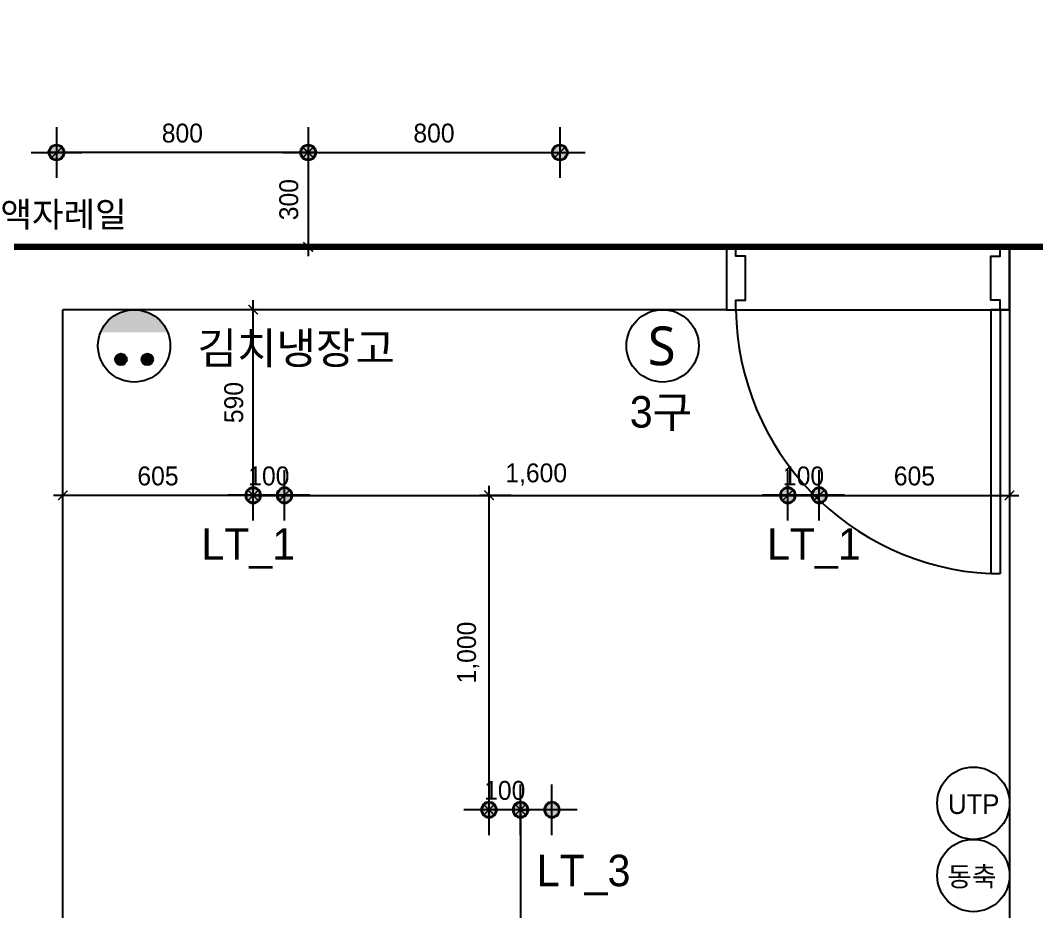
# Model space of a CAD drawing. Header units: millimetres. Extents: x 359270 to 411470, y 57550 to 89768.
# Drawn here: x 398911 to 402142, y 64676 to 67510 of the extents above; entities that cross this region are included whole.
import ezdxf

# ---------------------------------------------------------------- set-up
doc = ezdxf.new("R2010")
doc.units = ezdxf.units.MM
doc.header["$LTSCALE"] = 100
doc.header["$PDMODE"] = 3
doc.linetypes.add('HID', pattern=[2.3, 1.5, -0.8])
doc.layers.get('DEFPOINTS').update_dxf_attribs({"color": 248})
for name, color, linetype in [('06-LIGHT', 4, 'Continuous'), ('07-DIM WAL', 5, 'Continuous'), ('C-WALL1', 2, 'Continuous'), ('RC-LIGHT', 7, 'Continuous'), ('도면층4', 4, 'Continuous'), ('도면층5', 5, 'Continuous'), ('설비', 140, 'Continuous')]:
    doc.layers.add(name, color=color, linetype=linetype)
doc.styles.add('HY 울릉도 L', font='')
doc.styles.add('코레일둥고', font='Korail_Round_Gothic_Medium.ttf')
doc.styles.get('HY 울릉도 L').set_extended_font_data('HY울릉도L')
doc.dimstyles.new('30', dxfattribs={"dimscale": 30, "dimtxt": 2, "dimasz": 1, "dimexe": 1, "dimexo": 1, "dimgap": 1, "dimtad": 1, "dimdec": 0, "dimrnd": 0.05, "dimdsep": 46, "dimlunit": 6, "dimtxsty": 'HY 울릉도 L', "dimblk": 'ARCHTICK', "dimcen": 2.5, "dimdle": 1, "dimclrd": 133, "dimclre": 133, "dimclrt": 30, "dimadec": 0, "dimazin": 0, "dimtfac": 1, "dimtdec": 0, "dimtix": 1, "dimtmove": 2, "dimatfit": 3, "dimldrblk": 'ARCHTICK', "dimfxl": 1, "dimlwd": -1, "dimlwe": -1, "dimarcsym": 0})

# ---------------------------------------------------------------- blocks, each defined once
blk = doc.blocks.new('door')
at = {"layer": '도면층4'}
for p, q in [((30, 1040), (60, 1040)), ((30, 200), (30, 1040)), ((60, 200), (60, 1040)), ((900, 200), (0, 200)), ((30, 200), (60, 200)), ((0, 0), (900, 0))]:
    blk.add_line(p, q, dxfattribs=at)
for points in [[(0, 200), (30, 200), (30, 170), (60, 170), (60, 30), (30, 30), (30, 0), (0, 0), (0, 200)], [(900, 200), (870, 200), (870, 170), (840, 170), (840, 30), (870, 30), (870, 0), (900, 0), (900, 200)]]:
    blk.add_lwpolyline(points, dxfattribs=at)
at = {"layer": '도면층5'}
blk.add_arc((17.6, 188), 852.5, 0.804, 86.9832, dxfattribs=at)
blk = doc.blocks.new('FLLROP')
at = {"layer": 'C-WALL1'}
for p, q in [((373046, 66790), (375356, 66790)), ((376256, 66590), (376256, 66790)), ((376256, 66790), (376456, 66790)), ((373246, 62330), (373246, 66590)), ((375356, 66590), (373246, 66590)), ((376256, 66590), (376256, 62330))]:
    blk.add_line(p, q, dxfattribs=at)
at = {"layer": 'C-WALL1', "rotation": 180}
blk.add_blockref('door', (376256, 66790), dxfattribs=at)
blk = doc.blocks.new('CJSWJDERH')
blk.add_blockref('FLLROP', (25800, 0))
blk = doc.blocks.new('1')
at = {"linetype": 'Continuous'}
h = blk.add_hatch(color=4, dxfattribs=at)
h.dxf.hatch_style = 1
edge = h.paths.add_edge_path()
edge.add_arc((11539653.5, -14273503.8), 37.5, 0, 360)
at = {"color": 1, "linetype": 'Continuous'}
for p, q in [((11539653.5, -14273637.1), (11539653.5, -14273370.5)), ((11539520.2, -14273503.8), (11539786.8, -14273503.8))]:
    blk.add_line(p, q, dxfattribs=at)
at = {"color": 4, "linetype": 'Continuous'}
for radius in [41.5, 37.5]:
    blk.add_circle((11539653.5, -14273503.8), radius, dxfattribs=at)
blk = doc.blocks.new('_ArchTick')
at = {"color": 0, "linetype": 'ByBlock', "const_width": 0.15}
blk.add_lwpolyline([(-0.5, -0.5), (0.5, 0.5)], dxfattribs=at)
blk = doc.blocks.new('*D36')
at = {"layer": '07-DIM WAL', "color": 133}
for p, q in [((399826, 67120), (399826, 66760)), ((399856, 67090), (399856, 67090)), ((399856, 66790), (399856, 66790))]:
    blk.add_line(p, q, dxfattribs=at)
at = {"layer": 'DEFPOINTS', "color": 0}
for p in [(399826, 67090), (399826, 66790), (399826, 66790)]:
    blk.add_point(p, dxfattribs=at)
at = {"layer": '07-DIM WAL', "color": 133, "xscale": 30, "yscale": 30, "zscale": 30}
for p, rotation in [((399826, 67090), 90), ((399826, 66790), 270)]:
    blk.add_blockref('_ArchTick', p, dxfattribs=dict(at, rotation=rotation))
at = {"layer": '07-DIM WAL', "color": 30, "insert": (399764.7, 66940), "char_height": 60, "attachment_point": 5, "rotation": 90, "style": 'HY 울릉도 L'}
blk.add_mtext('300', dxfattribs=at)
blk = doc.blocks.new('*D37')
at = {"layer": '07-DIM WAL', "color": 133}
for p, q in [((399826, 67120), (399826, 67120)), ((400626, 67120), (400626, 67120)), ((399796, 67090), (400656, 67090))]:
    blk.add_line(p, q, dxfattribs=at)
at = {"layer": 'DEFPOINTS', "color": 0}
for p in [(399826, 67090), (400626, 67090), (400626, 67090)]:
    blk.add_point(p, dxfattribs=at)
at = {"layer": '07-DIM WAL', "color": 133, "xscale": 30, "yscale": 30, "zscale": 30, "rotation": 180}
blk.add_blockref('_ArchTick', (399826, 67090), dxfattribs=at)
at = {"layer": '07-DIM WAL', "color": 133, "xscale": 30, "yscale": 30, "zscale": 30}
blk.add_blockref('_ArchTick', (400626, 67090), dxfattribs=at)
at = {"layer": '07-DIM WAL', "color": 30, "insert": (400226, 67151.302578), "char_height": 60, "attachment_point": 5, "style": 'HY 울릉도 L'}
blk.add_mtext('800', dxfattribs=at)
blk = doc.blocks.new('*D38')
at = {"layer": '07-DIM WAL', "color": 133}
for p, q in [((399026, 67120), (399026, 67120)), ((399856, 67090), (398996, 67090)), ((399826, 67060), (399826, 67060))]:
    blk.add_line(p, q, dxfattribs=at)
at = {"layer": 'DEFPOINTS', "color": 0}
for p in [(399026, 67090), (399026, 67090), (399826, 67090)]:
    blk.add_point(p, dxfattribs=at)
at = {"layer": '07-DIM WAL', "color": 133, "xscale": 30, "yscale": 30, "zscale": 30, "rotation": 180}
blk.add_blockref('_ArchTick', (399026, 67090), dxfattribs=at)
at = {"layer": '07-DIM WAL', "color": 133, "xscale": 30, "yscale": 30, "zscale": 30}
blk.add_blockref('_ArchTick', (399826, 67090), dxfattribs=at)
at = {"layer": '07-DIM WAL', "color": 30, "insert": (399426, 67151.302578), "char_height": 60, "attachment_point": 5, "style": 'HY 울릉도 L'}
blk.add_mtext('800', dxfattribs=at)
blk = doc.blocks.new('*D43')
at = {"layer": '07-DIM WAL', "color": 133}
for p, q in [((399651, 65969.7), (399651, 66620)), ((399681, 66590), (399681, 66590)), ((399681, 65999.7), (399681, 65999.7))]:
    blk.add_line(p, q, dxfattribs=at)
at = {"layer": 'DEFPOINTS', "color": 0}
for p in [(399651, 66590), (399651, 66590), (399651, 65999.7)]:
    blk.add_point(p, dxfattribs=at)
at = {"layer": '07-DIM WAL', "color": 133, "xscale": 30, "yscale": 30, "zscale": 30}
for p, rotation in [((399651, 66590), 90), ((399651, 65999.7), 270)]:
    blk.add_blockref('_ArchTick', p, dxfattribs=dict(at, rotation=rotation))
at = {"layer": '07-DIM WAL', "color": 30, "insert": (399589.7, 66294.8), "char_height": 60, "attachment_point": 5, "rotation": 90, "style": 'HY 울릉도 L'}
blk.add_mtext('590', dxfattribs=at)
blk = doc.blocks.new('*D44')
at = {"layer": '07-DIM WAL', "color": 133}
blk.add_line((399681, 65999.7), (399016, 65999.7), dxfattribs=at)
at = {"layer": 'DEFPOINTS', "color": 0}
for p in [(399046, 65999.7), (399046, 65999.7), (399651, 65999.7)]:
    blk.add_point(p, dxfattribs=at)
at = {"layer": '07-DIM WAL', "color": 133, "xscale": 30, "yscale": 30, "zscale": 30, "rotation": 180}
blk.add_blockref('_ArchTick', (399046, 65999.7), dxfattribs=at)
at = {"layer": '07-DIM WAL', "color": 133, "xscale": 30, "yscale": 30, "zscale": 30}
blk.add_blockref('_ArchTick', (399651, 65999.7), dxfattribs=at)
at = {"layer": '07-DIM WAL', "color": 30, "insert": (399348.5, 66061), "char_height": 60, "attachment_point": 5, "style": 'HY 울릉도 L'}
blk.add_mtext('605', dxfattribs=at)
blk = doc.blocks.new('*D45')
at = {"layer": '07-DIM WAL', "color": 133}
blk.add_line((399721, 65999.7), (401381, 65999.7), dxfattribs=at)
at = {"layer": 'DEFPOINTS', "color": 0}
for p in [(399751, 65999.7), (401351, 65999.7), (401351, 65999.7)]:
    blk.add_point(p, dxfattribs=at)
at = {"layer": '07-DIM WAL', "color": 133, "xscale": 30, "yscale": 30, "zscale": 30, "rotation": 180}
blk.add_blockref('_ArchTick', (399751, 65999.7), dxfattribs=at)
at = {"layer": '07-DIM WAL', "color": 133, "xscale": 30, "yscale": 30, "zscale": 30}
blk.add_blockref('_ArchTick', (401351, 65999.7), dxfattribs=at)
at = {"layer": '07-DIM WAL', "color": 30, "insert": (400551, 66065.6), "char_height": 60, "attachment_point": 5, "style": 'HY 울릉도 L'}
blk.add_mtext('1,600', dxfattribs=at)
blk = doc.blocks.new('*D46')
at = {"layer": '07-DIM WAL', "color": 133}
blk.add_line((401421, 65999.7), (402086, 65999.7), dxfattribs=at)
at = {"layer": 'DEFPOINTS', "color": 0}
for p in [(401451, 65999.7), (402056, 65999.7), (402056, 65999.7)]:
    blk.add_point(p, dxfattribs=at)
at = {"layer": '07-DIM WAL', "color": 133, "xscale": 30, "yscale": 30, "zscale": 30, "rotation": 180}
blk.add_blockref('_ArchTick', (401451, 65999.7), dxfattribs=at)
at = {"layer": '07-DIM WAL', "color": 133, "xscale": 30, "yscale": 30, "zscale": 30}
blk.add_blockref('_ArchTick', (402056, 65999.7), dxfattribs=at)
at = {"layer": '07-DIM WAL', "color": 30, "insert": (401753.5, 66061), "char_height": 60, "attachment_point": 5, "style": 'HY 울릉도 L'}
blk.add_mtext('605', dxfattribs=at)
blk = doc.blocks.new('*D47')
at = {"layer": '07-DIM WAL', "color": 133}
for p, q in [((400401, 64969.7), (400401, 66029.7)), ((400471, 65999.7), (400371, 65999.7)), ((400431, 64999.7), (400431, 64999.7))]:
    blk.add_line(p, q, dxfattribs=at)
at = {"layer": 'DEFPOINTS', "color": 0}
for p in [(400401, 65999.7), (400501, 65999.7), (400401, 64999.7)]:
    blk.add_point(p, dxfattribs=at)
at = {"layer": '07-DIM WAL', "color": 133, "xscale": 30, "yscale": 30, "zscale": 30}
for p, rotation in [((400401, 65999.7), 90), ((400401, 64999.7), 270)]:
    blk.add_blockref('_ArchTick', p, dxfattribs=dict(at, rotation=rotation))
at = {"layer": '07-DIM WAL', "color": 30, "insert": (400335.1, 65499.7), "char_height": 60, "attachment_point": 5, "rotation": 90, "style": 'HY 울릉도 L'}
blk.add_mtext('1,000', dxfattribs=at)
blk = doc.blocks.new('*D48')
at = {"layer": '07-DIM WAL', "color": 133}
for p, q in [((400401, 64999.7), (400371, 64999.7)), ((400501, 64999.7), (400401, 64999.7)), ((400501, 64999.7), (400531, 64999.7))]:
    blk.add_line(p, q, dxfattribs=at)
at = {"layer": 'DEFPOINTS', "color": 0}
for p in [(400401, 64999.7), (400401, 64999.7), (400501, 64999.7)]:
    blk.add_point(p, dxfattribs=at)
at = {"layer": '07-DIM WAL', "color": 133, "xscale": 30, "yscale": 30, "zscale": 30}
blk.add_blockref('_ArchTick', (400401, 64999.7), dxfattribs=at)
at = {"layer": '07-DIM WAL', "color": 133, "xscale": 30, "yscale": 30, "zscale": 30, "rotation": 180}
blk.add_blockref('_ArchTick', (400501, 64999.7), dxfattribs=at)
at = {"layer": '07-DIM WAL', "color": 30, "insert": (400451, 65061), "char_height": 60, "attachment_point": 5, "style": 'HY 울릉도 L'}
blk.add_mtext('100', dxfattribs=at)
blk = doc.blocks.new('*D49')
at = {"layer": '07-DIM WAL', "color": 133}
for p, q in [((400501, 65029.7), (400501, 63969.7)), ((400471, 64999.7), (400471, 64999.7)), ((400471, 63999.7), (400471, 63999.7))]:
    blk.add_line(p, q, dxfattribs=at)
at = {"layer": 'DEFPOINTS', "color": 0}
for p in [(400501, 64999.7), (400501, 63999.7), (400501, 63999.7)]:
    blk.add_point(p, dxfattribs=at)
at = {"layer": '07-DIM WAL', "color": 133, "xscale": 30, "yscale": 30, "zscale": 30}
for p, rotation in [((400501, 64999.7), 90), ((400501, 63999.7), 270)]:
    blk.add_blockref('_ArchTick', p, dxfattribs=dict(at, rotation=rotation))
at = {"layer": '07-DIM WAL', "color": 30, "insert": (400435.1, 64499.7), "char_height": 60, "attachment_point": 5, "rotation": 90, "style": 'HY 울릉도 L'}
blk.add_mtext('1,000', dxfattribs=at)
blk = doc.blocks.new('SW')
at = {"layer": '설비', "color": 140}
blk.add_circle((11533254.1, -14277699.4), 184, dxfattribs=at)
at = {"layer": '설비', "color": 140, "insert": (11533320, -14277600.8), "char_height": 197.143, "width": 314.327, "attachment_point": 3, "style": '코레일둥고'}
blk.add_mtext('{\\fMalgun Gothic|b0|i0|c129|p50;S}', dxfattribs=at)
blk = doc.blocks.new('*D289')
at = {"layer": '07-DIM WAL', "color": 133}
for p, q in [((399651, 65999.7), (399621, 65999.7)), ((399651, 65999.7), (399751, 65999.7)), ((399751, 65999.7), (399781, 65999.7))]:
    blk.add_line(p, q, dxfattribs=at)
at = {"layer": 'DEFPOINTS', "color": 0}
for p in [(399651, 65999.7), (399751, 65999.7), (399751, 65999.7)]:
    blk.add_point(p, dxfattribs=at)
at = {"layer": '07-DIM WAL', "color": 133, "xscale": 30, "yscale": 30, "zscale": 30}
blk.add_blockref('_ArchTick', (399651, 65999.7), dxfattribs=at)
at = {"layer": '07-DIM WAL', "color": 133, "xscale": 30, "yscale": 30, "zscale": 30, "rotation": 180}
blk.add_blockref('_ArchTick', (399751, 65999.7), dxfattribs=at)
at = {"layer": '07-DIM WAL', "color": 30, "insert": (399701, 66061), "char_height": 60, "attachment_point": 5, "style": 'HY 울릉도 L'}
blk.add_mtext('100', dxfattribs=at)
blk = doc.blocks.new('*D290')
at = {"layer": '07-DIM WAL', "color": 133}
for p, q in [((401351, 65999.7), (401321, 65999.7)), ((401351, 65999.7), (401451, 65999.7)), ((401451, 65999.7), (401481, 65999.7))]:
    blk.add_line(p, q, dxfattribs=at)
at = {"layer": 'DEFPOINTS', "color": 0}
for p in [(401351, 65999.7), (401451, 65999.7), (401451, 65999.7)]:
    blk.add_point(p, dxfattribs=at)
at = {"layer": '07-DIM WAL', "color": 133, "xscale": 30, "yscale": 30, "zscale": 30}
blk.add_blockref('_ArchTick', (401351, 65999.7), dxfattribs=at)
at = {"layer": '07-DIM WAL', "color": 133, "xscale": 30, "yscale": 30, "zscale": 30, "rotation": 180}
blk.add_blockref('_ArchTick', (401451, 65999.7), dxfattribs=at)
at = {"layer": '07-DIM WAL', "color": 30, "insert": (401401, 66061), "char_height": 60, "attachment_point": 5, "style": 'HY 울릉도 L'}
blk.add_mtext('100', dxfattribs=at)

msp = doc.modelspace()

# ---------------------------------------------------------------- hatches: boundary and pattern name
at = {"layer": '설비'}
h = msp.add_hatch(color=10, dxfattribs=at)
edge = h.paths.add_edge_path()
edge.add_line((399379.4, 66518), (399166.1, 66518))
edge.add_ellipse((399272.7, 66475), major_axis=(81.3, -81.3), ratio=1, start_angle=66.9578, end_angle=203.0422, ccw=False)
h = msp.add_hatch(color=10, dxfattribs=at)
edge = h.paths.add_edge_path()
edge.add_arc((399230.7, 66432.1), 18.3, 0, 360)
h = msp.add_hatch(color=10, dxfattribs=at)
edge = h.paths.add_edge_path()
edge.add_arc((399314.7, 66432.1), 18.3, 0, 360)

# ---------------------------------------------------------------- linework, layer by layer
at = {"layer": '06-LIGHT', "color": 140, "linetype": 'HID', "const_width": 20}
msp.add_lwpolyline([(403781, 67970), (403781, 66790), (398846, 66790), (398846, 62621.3)], dxfattribs=at)
at = {"layer": '설비', "color": 10}
for centre, radius in [((399272.7, 66475), 115), ((399230.7, 66432.1), 18.3), ((399314.7, 66432.1), 18.3)]:
    msp.add_circle(centre, radius, dxfattribs=at)
at = {"layer": '설비', "color": 140}
for centre in [(401941, 65020.7), (401941, 64790.7)]:
    msp.add_circle(centre, 115, dxfattribs=at)

# ---------------------------------------------------------------- block references
msp.add_blockref('CJSWJDERH', (0, 0))
at = {"layer": 'RC-LIGHT', "xscale": 0.6024096385271789, "yscale": 0.6024096385271789, "zscale": 0.6024096385271789, "rotation": 270}
for p in [(8997522.3, 7018688.5), (8998322.3, 7018688.5), (8999122.3, 7018688.5)]:
    msp.add_blockref('1', p, dxfattribs=at)
at = {"layer": 'RC-LIGHT', "xscale": -0.6024096385271789, "yscale": 0.6024096385271789, "zscale": 0.6024096385271789}
for p in [(7351249.5, 8664496), (7351349.5, 8664496), (7352949.5, 8664496), (7353049.5, 8664496), (7351999.5, 8663496), (7352099.5, 8663496), (7352199.5, 8663496)]:
    msp.add_blockref('1', p, dxfattribs=at)
at = {"layer": '설비', "color": 140, "xscale": 0.625, "yscale": 0.625, "zscale": 0.625}
msp.add_blockref('SW', (-6807330.8, 8990037.2), dxfattribs=at)

# ---------------------------------------------------------------- texts
at = {"layer": '06-LIGHT', "color": 140, "linetype": 'HID', "style": '코레일둥고'}
msp.add_text('액자레일', height=80, dxfattribs=at).set_placement((398847.2, 66853.1))
at = {"layer": '06-LIGHT', "color": 10, "linetype": 'HID', "style": '코레일둥고'}
msp.add_text('김치냉장고', height=100, dxfattribs=at).set_placement((399474.1, 66417.7))
at = {"layer": '설비', "color": 140, "style": '코레일둥고'}
for s, height, p in [('3구', 100, (400848.6, 66215.2)), ('UTP', 62.5, (401860.4, 64986.4)), ('동축', 62.5, (401857.8, 64756))]:
    msp.add_text(s, height=height, dxfattribs=at).set_placement(p)
at = {"layer": '설비', "color": 30, "style": '코레일둥고'}
for s, p in [('LT_1', (399486.5, 65795.1)), ('LT_1', (401284.9, 65795.1)), ('LT_3', (400552.6, 64756.7))]:
    msp.add_text(s, height=100, dxfattribs=at).set_placement(p)

# ---------------------------------------------------------------- dimensions: what is measured, and where the dimension line sits
at = {"layer": '07-DIM WAL'}
for base, p1, p2, picture, middle in [((399026, 67090), (399826, 67090), (399026, 67090), '*D38', (399426, 67151.3)), ((400626, 67090), (399826, 67090), (400626, 67090), '*D37', (400226, 67151.3)), ((399046, 65999.7), (399651, 65999.7), (399046, 65999.7), '*D44', (399348.5, 66061)), ((399751, 65999.7), (399651, 65999.7), (399751, 65999.7), '*D289', (399701, 66061)), ((401351, 65999.7), (399751, 65999.7), (401351, 65999.7), '*D45', (400551, 66065.6)), ((401451, 65999.7), (401351, 65999.7), (401451, 65999.7), '*D290', (401401, 66061)), ((402056, 65999.7), (401451, 65999.7), (402056, 65999.7), '*D46', (401753.5, 66061)), ((400401, 64999.7), (400501, 64999.7), (400401, 64999.7), '*D48', (400451, 65061))]:
    dim = msp.add_linear_dim(base=base, p1=p1, p2=p2, dimstyle='30', override={"dimfxl": 1.25}, dxfattribs=at)
    dim.commit()
    dim.dimension.update_dxf_attribs({"geometry": picture, "text_midpoint": middle})
for base, p1, p2, picture, middle in [((399826, 66790), (399826, 67090), (399826, 66790), '*D36', (399764.7, 66940)), ((399651, 66590), (399651, 65999.7), (399651, 66590), '*D43', (399589.7, 66294.8)), ((400401, 65999.7), (400401, 64999.7), (400501, 65999.7), '*D47', (400335.1, 65499.7)), ((400501, 63999.7), (400501, 64999.7), (400501, 63999.7), '*D49', (400435.1, 64499.7))]:
    dim = msp.add_linear_dim(base=base, p1=p1, p2=p2, angle=90, dimstyle='30', override={"dimfxl": 1.25}, dxfattribs=at)
    dim.commit()
    dim.dimension.update_dxf_attribs({"geometry": picture, "text_midpoint": middle})

doc.saveas('drawing.dxf')
